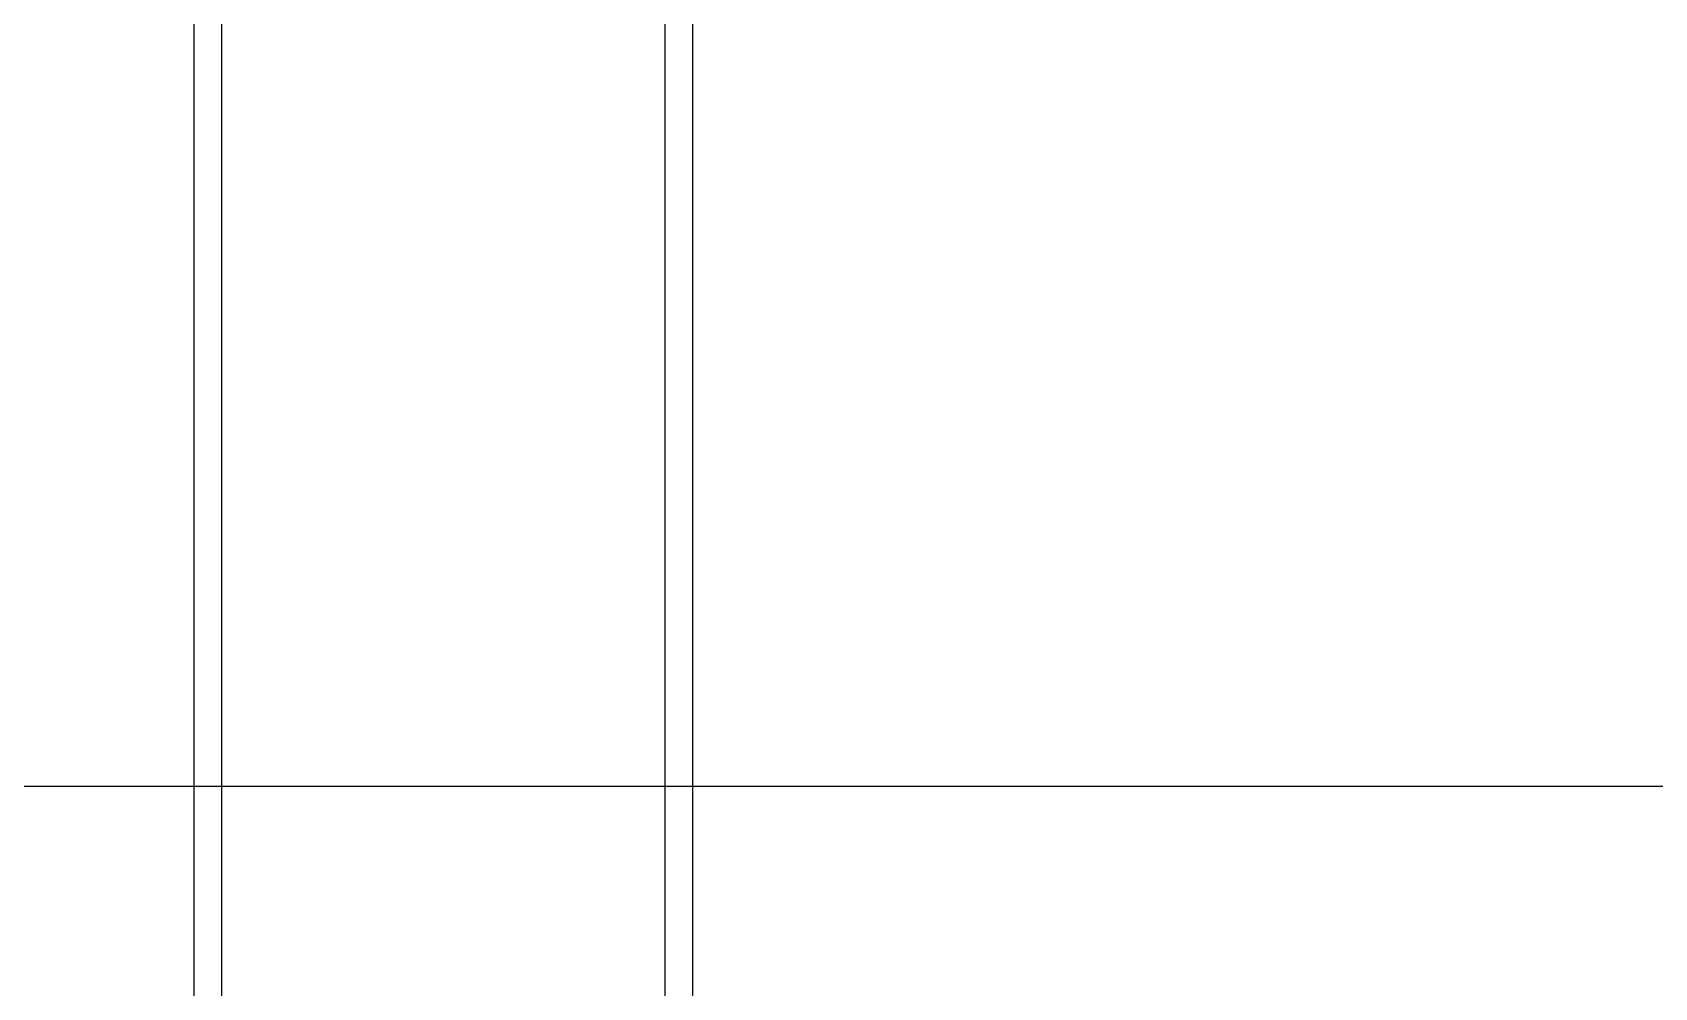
# Model space of a CAD drawing. Extents: x 1635833 to 4277885, y 16914845 to 35313750.
# Drawn here: x 2209454 to 2210305, y 17884416 to 17884917 of the extents above; entities that cross this region are included whole.
import ezdxf

# ---------------------------------------------------------------- set-up
doc = ezdxf.new("R2010")
doc.units = 0
doc.header["$LTSCALE"] = 1000
doc.header["$MEASUREMENT"] = 0
doc.layers.add('JZ_0', color=7, linetype='Continuous')

# ---------------------------------------------------------------- blocks, each defined once
blk = doc.blocks.new('抗震大样1')
at = {"color": 2, "linetype": 'Continuous'}
for p, q in [((2257.901853601448, -426.6520565391984), (2257.901853601448, -3085.297560543753)), ((2278.672521600034, -426.6520565391984), (2278.672521600034, -3085.297560543753)), ((2611.003209599759, -426.6520565391984), (2611.003209599759, -3085.297560543753)), ((2631.773877603002, -426.6520565391984), (2631.773877603002, -3085.297560543753))]:
    blk.add_line(p, q, dxfattribs=at)

msp = doc.modelspace()

# ---------------------------------------------------------------- linework, layer by layer
at = {"layer": 'JZ_0', "color": 8}
msp.add_line((2207006.753057112, 17884521.31543197), (2224239.741595403, 17884521.31543197), dxfattribs=at)

# ---------------------------------------------------------------- block references
at = {"xscale": 0.7, "yscale": 0.7, "zscale": 0.7}
msp.add_blockref('抗震大样1', (2207958.033858371, 17885581.71706331), dxfattribs=at)

doc.saveas('drawing.dxf')
